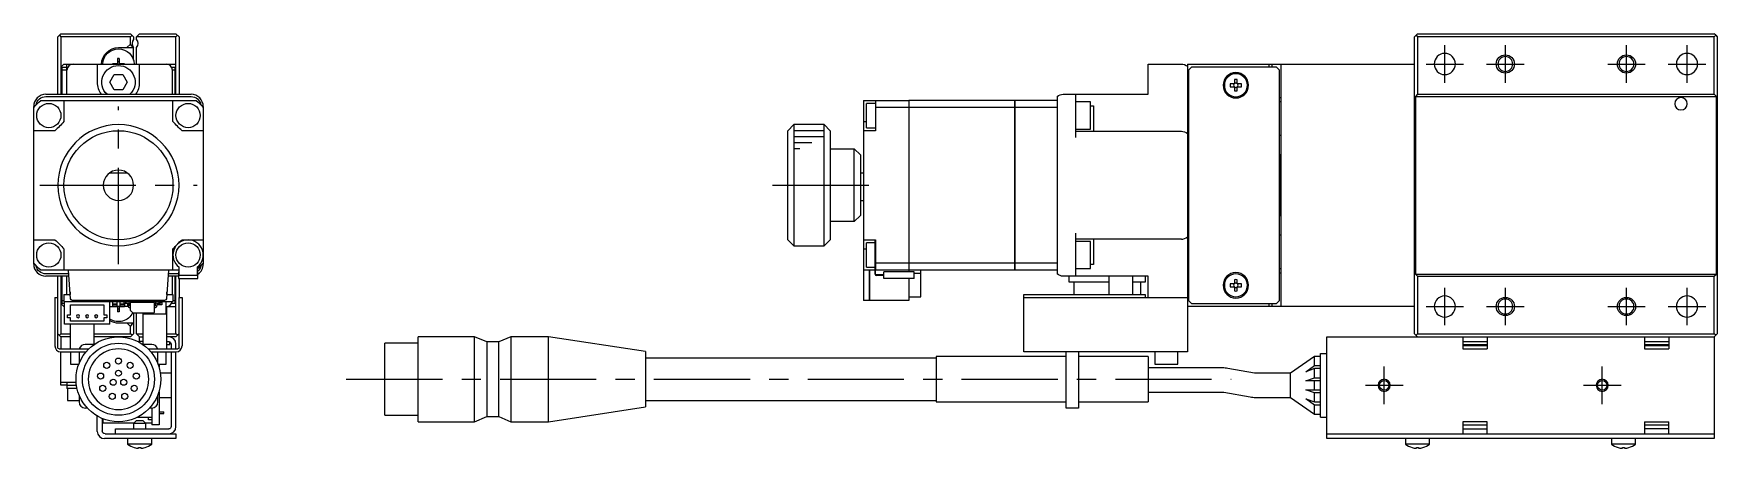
# Model space of a CAD drawing. Extents: x 0 to 586, y -8 to 203.
# Drawn here: x 308 to 586, y 71.4 to 139.8 of the extents above; entities that cross this region are included whole.
import ezdxf

# ---------------------------------------------------------------- set-up
doc = ezdxf.new("R2010")
doc.units = 0
doc.header["$LTSCALE"] = 0.5
doc.linetypes.add('CENTER', pattern=[50.8, 31.75, -6.35, 6.35, -6.35])
for name, color, linetype in [('MSM_CENTER', 1, 'CENTER'), ('MSM_CONTINUOUS', 7, 'CONTINUOUS'), ('MSM_NARROW', 5, 'CONTINUOUS')]:
    doc.layers.add(name, color=color, linetype=linetype)

msp = doc.modelspace()

# ---------------------------------------------------------------- linework, layer by layer
at = {"layer": 'MSM_CENTER'}
for p, q in [((541, 131.7), (541, 137.9)), ((551, 131.7), (551, 137.9)), ((571, 131.7), (571, 137.9)), ((581, 131.7), (581, 137.9)), ((537.9, 134.8), (544.1, 134.8)), ((547.9, 134.8), (554.1, 134.8)), ((567.9, 134.8), (574.1, 134.8)), ((577.9, 134.8), (584.1, 134.8)), ((322, 101.8), (322, 127.8)), ((309, 114.8), (335, 114.8)), ((430, 114.8), (448, 114.8)), ((541, 91.7), (541, 97.9)), ((551, 91.7), (551, 97.9)), ((571, 91.7), (571, 97.9)), ((581, 91.7), (581, 97.9)), ((537.9, 94.8), (544.1, 94.8)), ((547.9, 94.8), (554.1, 94.8)), ((567.9, 94.8), (574.1, 94.8)), ((577.9, 94.8), (584.1, 94.8)), ((531, 78.7), (531, 84.9)), ((567, 78.7), (567, 84.9)), ((359.62, 82.8), (505.75, 82.8)), ((527.9, 81.8), (534.1, 81.8)), ((563.9, 81.8), (570.1, 81.8))]:
    msp.add_line(p, q, dxfattribs=at)
at = {"layer": 'MSM_CONTINUOUS'}
for p, q in [((312, 139.3), (312.25, 139.55)), ((312, 129.8), (312, 139.3)), ((312.5, 139.8), (312.25, 139.55)), ((312.25, 139.55), (312.5, 139.3)), ((312.5, 139.8), (324, 139.8)), ((312.5, 139.3), (312.5, 129.8)), ((324, 139.3), (312.5, 139.3)), ((324.5, 139.3), (324, 139.8)), ((324, 139.3), (324.25, 139.55)), ((324, 138.1), (324, 139.3)), ((324.5, 139.3), (324.5, 138.86)), ((325, 139.3), (325.5, 139.8)), ((325, 138.86), (325, 139.3)), ((331.5, 139.3), (325, 139.3)), ((325.5, 139.8), (331.5, 139.8)), ((331.5, 139.8), (332, 139.3)), ((331.5, 139.3), (331.75, 139.55)), ((331.5, 129.8), (331.5, 139.3)), ((332, 139.3), (332, 129.8)), ((536, 139.3), (536.5, 139.8)), ((536, 90.3), (536, 139.3)), ((536.25, 139.55), (536.5, 139.3)), ((536.5, 139.8), (585.5, 139.8)), ((536.5, 139.3), (536.5, 129.8)), ((585.5, 139.3), (536.5, 139.3)), ((585.75, 139.55), (585.5, 139.8)), ((585.5, 139.3), (585.75, 139.55)), ((585.5, 129.8), (585.5, 139.3)), ((585.75, 139.55), (586, 139.3)), ((586, 139.3), (586, 90.3)), ((322, 137.5), (324.5, 137.5)), ((324, 138.1), (323.4, 137.5)), ((324.42, 137.5), (324, 138.1)), ((324.5, 135.41), (324.5, 137.54)), ((325, 134.8), (325, 137.54)), ((313, 134.8), (312.5, 134.3)), ((312.7, 129.8), (312.7, 134.3)), ((312.7, 134.3), (313.5, 134.3)), ((313.5, 133.8), (312.7, 133.8)), ((313, 134.8), (331.5, 134.8)), ((313.5, 133.8), (313.5, 134.8)), ((313.5, 129.8), (313.5, 133.8)), ((318.5, 134.8), (318.5, 131.8)), ((321, 134.8), (321, 134.84)), ((321.79, 134.84), (321, 134.84)), ((321.53, 134.84), (321.54, 134.8)), ((322.14, 135.7), (321.85, 135.7)), ((321.85, 135.7), (321.85, 134.9)), ((322.14, 135.17), (321.85, 135.17)), ((322.14, 135.7), (322.14, 134.9)), ((323, 134.84), (322.2, 134.84)), ((322.47, 134.84), (322.46, 134.8)), ((323, 134.8), (323, 134.84)), ((325.5, 131.8), (325.5, 134.8)), ((330.5, 134.6), (330.5, 134.8)), ((330.77, 134.3), (331.3, 134.3)), ((331.3, 133.8), (330.9, 133.8)), ((330.9, 129.8), (330.9, 133.8)), ((331.3, 134.3), (331.3, 129.8)), ((492, 129.8), (492, 134.8)), ((492, 134.8), (497.5, 134.8)), ((498.5, 134.8), (498.5, 87.3)), ((498.5, 134.8), (536, 134.8)), ((499.2, 134.3), (498.7, 133.8)), ((498.7, 133.8), (498.7, 95.8)), ((513.2, 134.3), (499.2, 134.3)), ((512, 134.3), (512, 134.8)), ((512.5, 134.3), (512.5, 134.8)), ((513.7, 133.8), (513.2, 134.3)), ((513.7, 95.8), (513.7, 133.8)), ((514, 94.8), (514, 134.8)), ((320.56, 131.8), (321.28, 133.05)), ((321.28, 130.55), (320.56, 131.8)), ((321.28, 133.05), (322.72, 133.05)), ((322.72, 133.05), (323.44, 131.8)), ((323.44, 131.8), (322.72, 130.55)), ((506.26, 131.54), (505.58, 131.54)), ((505.58, 131.06), (506.26, 131.06)), ((506.26, 132.22), (506.26, 131.54)), ((506.26, 131.06), (506.26, 130.38)), ((506.74, 131.54), (506.74, 132.22)), ((507.42, 131.54), (506.74, 131.54)), ((506.74, 130.38), (506.74, 131.06)), ((506.74, 131.06), (507.42, 131.06)), ((309.15, 128.8), (334.85, 128.8)), ((310, 129.8), (334, 129.8)), ((310, 129.42), (334, 129.42)), ((313, 128.8), (313, 125.3)), ((322.72, 130.55), (321.28, 130.55)), ((331, 125.3), (331, 128.8)), ((445, 128.8), (452.5, 128.8)), ((445, 128.8), (445, 95.8)), ((445.5, 124.3), (445.5, 128.3)), ((447, 128.3), (445.5, 128.3)), ((447, 128.8), (447, 123.8)), ((452.5, 128.8), (452.5, 100.5)), ((452.5, 128.79), (452.51, 128.79)), ((470, 128.8), (452.51, 128.8)), ((452.51, 128.8), (452.51, 100.5)), ((470, 100.8), (470, 128.8)), ((470, 128.79), (470.01, 128.79)), ((470.01, 128.8), (470.01, 100.8)), ((477, 128.8), (470.01, 128.8)), ((477, 129.42), (477, 100.18)), ((478, 129.8), (492, 129.8)), ((480, 129.8), (480, 122.7)), ((482.5, 128.55), (480, 128.55)), ((482.5, 124.05), (482.5, 128.55)), ((482.5, 127.88), (483, 127.88)), ((483, 127.88), (483, 123.7)), ((498.7, 129.3), (498.5, 129.3)), ((513.7, 129.3), (514, 129.3)), ((514, 128.55), (513.7, 128.55)), ((536.5, 129.8), (536.15, 129.45)), ((536.15, 129.45), (536.15, 100.15)), ((536.15, 129.45), (585.85, 129.45)), ((536.5, 129.8), (585.5, 129.8)), ((585.85, 129.45), (585.5, 129.8)), ((585.85, 100.15), (585.85, 129.45)), ((308, 101.8), (308, 127.8)), ((336, 127.8), (336, 101.8)), ((445, 125.3), (445.5, 125.3)), ((452.5, 127.65), (447, 127.65)), ((452.5, 127.64), (452.51, 127.64)), ((470, 127.65), (452.51, 127.65)), ((470, 127.64), (470.01, 127.64)), ((477, 127.65), (470.01, 127.65)), ((311.5, 123.8), (308, 123.8)), ((336, 123.8), (332.5, 123.8)), ((433.5, 124.8), (432.5, 123.8)), ((432.5, 105.8), (432.5, 123.8)), ((438.5, 124.8), (433.5, 124.8)), ((433.5, 124.8), (433.5, 104.8)), ((439.5, 123.8), (438.5, 124.8)), ((438.5, 104.8), (438.5, 124.8)), ((439.5, 123.8), (439.5, 105.8)), ((447, 123.8), (445, 123.8)), ((445.5, 124.3), (447, 124.3)), ((480, 124.05), (482.5, 124.05)), ((480, 123.7), (497.5, 123.7)), ((498.7, 124.8), (498.5, 124.8)), ((498.7, 123.8), (498.5, 123.8)), ((513.7, 123.05), (514, 123.05)), ((439.5, 120.8), (443.5, 120.8)), ((443.5, 108.8), (443.5, 120.8)), ((444.5, 119.8), (443.5, 120.8)), ((444.5, 119.8), (444.5, 109.8)), ((498.7, 122.3), (498.5, 122.3)), ((513.8, 119.8), (513.7, 119.8)), ((514, 119.6), (513.8, 119.8)), ((513.8, 109.8), (513.8, 119.8)), ((323.5, 116.8), (320.5, 116.8)), ((445, 116.8), (444.5, 116.8)), ((444.5, 112.3), (445, 112.3)), ((443.5, 108.8), (439.5, 108.8)), ((443.5, 108.8), (444.5, 109.8)), ((513.7, 109.8), (513.8, 109.8)), ((513.8, 109.8), (514, 110)), ((308, 105.8), (311.5, 105.8)), ((332.5, 105.8), (336, 105.8)), ((432.5, 105.8), (433.5, 104.8)), ((438.5, 104.8), (439.5, 105.8)), ((445, 105.8), (447, 105.8)), ((446.9, 105.8), (446.9, 100.2)), ((447, 105.8), (447, 103.3)), ((480, 106.9), (480, 99.8)), ((497.5, 105.9), (480, 105.9)), ((483, 105.9), (483, 101.72)), ((498.5, 107.3), (498.7, 107.3)), ((498.7, 105.8), (498.5, 105.8)), ((514, 106.55), (513.7, 106.55)), ((313, 104.3), (313, 100.8)), ((331, 100.8), (331, 104.3)), ((433.5, 104.8), (438.5, 104.8)), ((445, 104.3), (445.5, 104.3)), ((446.9, 105.3), (445.5, 105.3)), ((445.5, 101.3), (445.5, 105.3)), ((447, 103.3), (447, 101.95)), ((447, 103.3), (447, 100.8)), ((482.5, 105.55), (480, 105.55)), ((482.5, 101.05), (482.5, 105.55)), ((498.5, 104.8), (498.7, 104.8)), ((332, 100.8), (309.15, 100.8)), ((313.79, 100.18), (310, 100.18)), ((314.08, 96.08), (313.75, 100.8)), ((330.25, 100.8), (329.92, 96.08)), ((331.9, 100.18), (330.21, 100.18)), ((331.9, 100.5), (331.9, 99.4)), ((332, 100.5), (331.9, 100.5)), ((332, 99.9), (332, 101.3)), ((335, 101.3), (335, 99.9)), ((335.1, 100.5), (335, 100.5)), ((335.1, 99.4), (335.1, 100.5)), ((446.9, 100.8), (445, 100.8)), ((445.5, 101.3), (447, 101.3)), ((446, 95.8), (446, 100.8)), ((446.01, 100.8), (446.01, 95.8)), ((452.5, 101.95), (447, 101.95)), ((447, 100.94), (447, 101.3)), ((447, 100.2), (447, 100.94)), ((452.5, 100.8), (447, 100.8)), ((453.4, 100.5), (448.4, 100.5)), ((448.4, 99.4), (448.4, 100.5)), ((452.5, 101.96), (452.51, 101.96)), ((452.5, 100.81), (452.51, 100.81)), ((470, 101.95), (452.51, 101.95)), ((470, 100.8), (452.51, 100.8)), ((453.4, 99.4), (453.4, 100.5)), ((453.4, 100.3), (454.5, 100.3)), ((454.5, 96.4), (454.5, 100.8)), ((470, 101.96), (470.01, 101.96)), ((470, 100.81), (470.01, 100.81)), ((477, 101.95), (470.01, 101.95)), ((477, 100.8), (470.01, 100.8)), ((480, 101.05), (482.5, 101.05)), ((483, 101.72), (482.5, 101.72)), ((498.5, 100.3), (498.7, 100.3)), ((513.7, 101.05), (514, 101.05)), ((514, 100.3), (513.7, 100.3)), ((536.15, 100.15), (536.5, 99.8)), ((536.15, 100.15), (585.85, 100.15)), ((585.5, 99.8), (585.85, 100.15)), ((313.82, 99.8), (310, 99.8)), ((312, 96.3), (312, 99.8)), ((312.5, 99.8), (312.5, 90.3)), ((312.7, 95.3), (312.7, 99.8)), ((313.5, 96.8), (313.5, 99.8)), ((331.9, 99.8), (330.18, 99.8)), ((330.9, 96.8), (330.9, 99.8)), ((331.3, 99.8), (331.3, 95.3)), ((331.5, 90.3), (331.5, 99.8)), ((331.9, 99.4), (335.1, 99.4)), ((335, 99.9), (332, 99.9)), ((332, 99.4), (332, 96.3)), ((448.4, 100), (447.2, 100)), ((448.4, 99.9), (447.2, 99.9)), ((453.4, 99.4), (448.4, 99.4)), ((452.5, 99.4), (452.5, 95.8)), ((452.51, 99.4), (452.51, 96.8)), ((492, 99.8), (478, 99.8)), ((479, 98.8), (479, 99.8)), ((485.5, 98.8), (479, 98.8)), ((479.75, 98.8), (479.75, 96.8)), ((485.5, 99.8), (485.5, 96.8)), ((489.5, 96.8), (489.5, 99.8)), ((491.5, 98.8), (489.5, 98.8)), ((490.75, 98.8), (490.75, 96.8)), ((491.5, 99.8), (491.5, 98.8)), ((492, 96.3), (492, 99.8)), ((506.26, 98.54), (505.58, 98.54)), ((505.58, 98.06), (506.26, 98.06)), ((506.26, 99.22), (506.26, 98.54)), ((506.26, 98.06), (506.26, 97.38)), ((506.74, 98.54), (506.74, 99.22)), ((507.42, 98.54), (506.74, 98.54)), ((506.74, 97.38), (506.74, 98.06)), ((506.74, 98.06), (507.42, 98.06)), ((536.5, 99.8), (536.5, 90.3)), ((536.5, 99.8), (585.5, 99.8)), ((585.5, 90.3), (585.5, 99.8)), ((311.5, 96.3), (311.5, 88.3)), ((311.5, 96.3), (312, 96.3)), ((312, 88), (312, 96.3)), ((312.5, 95.3), (313, 94.8)), ((312.7, 95.8), (313, 95.8)), ((313.07, 95.3), (312.7, 95.3)), ((313, 96.8), (313, 95.6)), ((313, 96.8), (314.03, 96.8)), ((313, 95.6), (331, 95.6)), ((313, 94.8), (313.07, 94.8)), ((313.07, 91.9), (313.07, 95.6)), ((314, 97.22), (314, 96.8)), ((314.07, 95.1), (319.57, 95.1)), ((314.07, 93.45), (314.07, 95.1)), ((329.62, 95.8), (314.38, 95.8)), ((319.57, 95.1), (319.57, 93.45)), ((320.57, 91.9), (320.57, 95.6)), ((320.57, 94.8), (321, 94.8)), ((321, 95.6), (321, 94.8)), ((321.75, 95.17), (321, 95.17)), ((321.75, 95.05), (321, 95.05)), ((323.59, 94.8), (321, 94.8)), ((321, 94.75), (321, 94.8)), ((321.79, 94.75), (321, 94.75)), ((321.54, 94.8), (321.53, 94.75)), ((321.75, 95.6), (321.75, 94.8)), ((321.85, 94.69), (321.85, 93.9)), ((322.14, 94.69), (322.14, 93.9)), ((323, 94.75), (322.2, 94.75)), ((322.25, 95.6), (322.25, 94.8)), ((323, 95.17), (322.25, 95.17)), ((323, 95.05), (322.25, 95.05)), ((322.46, 94.8), (322.47, 94.75)), ((322.95, 95.37), (322.95, 95.6)), ((322.95, 95.37), (323.46, 95.37)), ((323, 95.37), (323, 94.8)), ((323, 94.75), (323, 94.8)), ((323.2, 95.37), (323.2, 95.6)), ((323.27, 95.37), (323.27, 95.6)), ((323.5, 95.6), (323.5, 95.6)), ((323.5, 95.36), (323.5, 94.8)), ((323.56, 95.17), (323.5, 95.17)), ((323.56, 95.05), (323.5, 95.05)), ((323.56, 95.27), (323.56, 94.94)), ((323.79, 94.94), (323.79, 95.27)), ((324, 95.17), (323.79, 95.17)), ((324, 95.05), (323.79, 95.05)), ((323.89, 94.84), (324, 94.84)), ((323.89, 94.61), (324, 94.61)), ((324, 94.14), (324, 95.4)), ((324.1, 95.5), (327.8, 95.5)), ((324.69, 95.6), (324.69, 95.5)), ((325.5, 95.6), (325.5, 95.5)), ((326.1, 95.6), (326.1, 95.5)), ((326.22, 95.6), (326.22, 95.5)), ((327.9, 95.4), (327.9, 93.82)), ((328.11, 95.05), (327.9, 95.05)), ((327.9, 94.84), (328.01, 94.84)), ((327.9, 94.61), (328.01, 94.61)), ((328.11, 94.94), (328.11, 95.27)), ((328.22, 95.6), (328.22, 95.52)), ((328.34, 95.27), (328.34, 94.94)), ((329.17, 95.05), (328.34, 95.05)), ((328.44, 95.37), (328.95, 95.37)), ((328.64, 95.6), (328.64, 95.37)), ((328.7, 95.6), (328.7, 95.37)), ((328.95, 95.6), (328.95, 95.37)), ((329.17, 95.6), (329.17, 95.05)), ((329.9, 93.6), (329.9, 95.6)), ((329.97, 96.8), (331, 96.8)), ((330, 96.8), (330, 97.22)), ((330, 94.8), (331.5, 94.8)), ((330, 87.8), (330, 94.8)), ((330.5, 94.8), (330.5, 95)), ((331.3, 95.3), (330.77, 95.3)), ((331, 96.8), (331, 95.6)), ((331, 95.8), (331.3, 95.8)), ((332, 88), (332, 96.3)), ((332, 96.3), (332.5, 96.3)), ((332.5, 96.3), (332.5, 88.3)), ((446, 95.8), (445, 95.8)), ((446, 95.81), (446.01, 95.81)), ((452.5, 95.8), (446.01, 95.8)), ((452.51, 96.8), (452.5, 96.8)), ((452.5, 96.4), (454.5, 96.4)), ((471.5, 87.3), (471.5, 96.8)), ((471.5, 96.8), (491.5, 96.8)), ((471.5, 96.3), (498.5, 96.3)), ((491.5, 96.8), (491.5, 96.3)), ((536, 94.8), (498.5, 94.8)), ((498.7, 95.8), (499.2, 95.3)), ((499.2, 95.3), (513.2, 95.3)), ((512, 94.8), (512, 95.3)), ((512.5, 94.8), (512.5, 95.3)), ((513.2, 95.3), (513.7, 95.8)), ((320.57, 91.9), (313.07, 91.9)), ((313.57, 93.45), (314.07, 93.45)), ((313.57, 92.95), (313.57, 93.45)), ((314.07, 92.95), (313.57, 92.95)), ((314, 91.9), (314, 87.8)), ((314.07, 92.4), (314.07, 92.95)), ((319.57, 92.4), (314.07, 92.4)), ((318, 88.55), (318, 91.9)), ((319.57, 93.45), (320.07, 93.45)), ((319.57, 92.95), (319.57, 92.4)), ((320.07, 92.95), (319.57, 92.95)), ((320.07, 93.45), (320.07, 92.95)), ((321.85, 94.43), (322.14, 94.43)), ((322.14, 93.9), (321.85, 93.9)), ((322, 92.1), (324.5, 92.1)), ((323.4, 92.1), (324, 91.5)), ((324, 91.5), (324.42, 92.1)), ((324.35, 93.75), (324.03, 94.07)), ((327.8, 93.72), (324.42, 93.72)), ((324.5, 93.72), (324.5, 90.3)), ((325, 90.3), (325, 93.72)), ((326, 93.72), (326, 88.55)), ((326.1, 93.72), (326.1, 93.6)), ((326.1, 93.6), (329.9, 93.6)), ((312, 90.3), (312.5, 89.8)), ((312.5, 90.3), (312.25, 90.05)), ((312.5, 90.3), (314, 90.3)), ((312.5, 89.8), (312.5, 87.8)), ((314, 89.8), (312.5, 89.8)), ((318, 90.3), (324, 90.3)), ((324, 89.8), (318, 89.8)), ((324, 90.3), (324, 91.5)), ((324.25, 90.05), (324, 90.3)), ((324, 89.8), (324.25, 90.05)), ((324.5, 90.3), (324.25, 90.05)), ((325, 90.3), (326, 90.3)), ((325.5, 89.8), (325, 90.3)), ((325.5, 89), (325.5, 89.8)), ((325.5, 89.8), (326, 89.8)), ((326, 89), (325.5, 89)), ((330, 90.3), (331.5, 90.3)), ((331.5, 89.8), (330, 89.8)), ((330, 89), (330.3, 89)), ((331.75, 90.05), (331.5, 90.3)), ((331.75, 90.05), (331.5, 89.8)), ((332, 90.3), (331.75, 90.05)), ((371.5, 75.8), (371.5, 89.8)), ((380.8, 89.8), (371.5, 89.8)), ((380.8, 75.8), (380.8, 89.8)), ((382.8, 88.95), (380.8, 89.8)), ((386.8, 89.8), (384.8, 88.95)), ((386.8, 89.8), (386.8, 75.8)), ((393, 89.8), (386.8, 89.8)), ((393, 75.8), (393, 89.8)), ((409, 87.37), (393, 89.8)), ((521.5, 73), (521.5, 89.8)), ((521.5, 89.8), (585.5, 89.8)), ((536, 90.3), (536.5, 89.8)), ((536.5, 90.3), (536.25, 90.05)), ((536.5, 90.3), (585.5, 90.3)), ((544, 89.8), (544, 87.8)), ((544, 89), (548, 89)), ((548, 89.8), (548, 87.8)), ((574, 89.8), (574, 87.8)), ((574, 89), (578, 89)), ((578, 89.8), (578, 87.8)), ((585.75, 90.05), (585.5, 90.3)), ((585.5, 89.8), (585.75, 90.05)), ((585.5, 89.8), (585.5, 73)), ((586, 90.3), (585.75, 90.05)), ((312.2, 87.8), (317.1, 87.8)), ((312.5, 81.8), (312.5, 87.3)), ((312.5, 87.3), (316.64, 87.3)), ((314.1, 87.3), (314.1, 85.3)), ((315.5, 87.3), (315.5, 85.4)), ((318.01, 88.55), (316.5, 88.55)), ((316.5, 87.13), (316.5, 87.3)), ((327.5, 88.55), (325.99, 88.55)), ((326.9, 87.8), (331.8, 87.8)), ((327.36, 87.3), (331.5, 87.3)), ((327.5, 87.3), (327.5, 87.13)), ((328.5, 85.4), (328.5, 87.3)), ((329.9, 85.3), (329.9, 87.3)), ((330.5, 88.5), (330, 88.5)), ((330.5, 88.5), (330.5, 88.95)), ((330.7, 88.6), (330.7, 87.8)), ((330.7, 87.3), (330.7, 75)), ((331.5, 87.8), (331.5, 88.6)), ((331.5, 75), (331.5, 87.3)), ((366, 76.85), (366, 88.75)), ((371.5, 88.75), (366, 88.75)), ((382.8, 88.95), (382.8, 76.65)), ((384.8, 88.95), (382.8, 88.95)), ((384.8, 76.65), (384.8, 88.95)), ((409, 87.37), (409, 78.23)), ((457, 86.3), (409, 86.3)), ((457, 86.55), (457, 79.05)), ((478.5, 86.55), (457, 86.55)), ((498.5, 87.3), (471.5, 87.3)), ((478.5, 78.05), (478.5, 87.3)), ((480.5, 87.3), (480.5, 78.05)), ((492, 86.55), (480.5, 86.55)), ((492, 86.55), (492, 79.05)), ((493.1, 87.3), (493.1, 85.3)), ((496.9, 85.3), (496.9, 87.3)), ((519.5, 86.55), (515.5, 83.8)), ((519.5, 85.05), (519.5, 86.55)), ((520.5, 86.55), (519.5, 86.55)), ((520.5, 87.05), (521.5, 87.05)), ((520.5, 76.55), (520.5, 87.05)), ((548, 88.5), (544, 88.5)), ((548, 88.3), (544, 88.3)), ((544, 87.8), (548, 87.8)), ((578, 88.5), (574, 88.5)), ((578, 88.3), (574, 88.3)), ((574, 87.8), (578, 87.8)), ((314.1, 85.3), (315.46, 85.3)), ((328.54, 85.3), (329.9, 85.3)), ((328.7, 85.3), (328.7, 84.83)), ((330.7, 83.8), (328.93, 83.8)), ((504.31, 84.67), (492, 84.67)), ((493.1, 85.3), (496.9, 85.3)), ((509.59, 83.82), (505.18, 84.59)), ((515.5, 83.8), (509.76, 83.8)), ((515.5, 79.8), (515.5, 83.8)), ((518.05, 84.05), (519.5, 85.05)), ((519.5, 84.55), (518.05, 84.05)), ((519.5, 85.05), (520.5, 85.05)), ((519.5, 83.05), (519.5, 84.55)), ((520.5, 84.55), (519.5, 84.55)), ((312.5, 82.3), (315.02, 82.3)), ((313.5, 81.8), (312.5, 81.8)), ((313.5, 82.3), (313.5, 81.3)), ((313.5, 81.8), (315.07, 81.8)), ((315.16, 81.3), (313.5, 81.3)), ((313.6, 81.3), (313.6, 79.3)), ((328.7, 80.77), (328.7, 75.3)), ((492, 80.67), (504.31, 80.67)), ((504.49, 80.65), (508.89, 79.88)), ((518.05, 82.55), (519.5, 83.05)), ((520.5, 82.55), (518.05, 82.55)), ((518.05, 81.05), (520.5, 81.05)), ((519.5, 80.55), (518.05, 81.05)), ((519.5, 83.05), (520.5, 83.05)), ((519.5, 81.05), (519.5, 82.55)), ((313.6, 79.3), (315.5, 79.3)), ((315.5, 80.2), (315.5, 79.05)), ((316.86, 78.05), (316.5, 78.05)), ((327.5, 78.05), (327.14, 78.05)), ((327.5, 78.05), (327.5, 75.3)), ((328.5, 79.05), (328.5, 80.2)), ((328.7, 79.8), (330.7, 79.8)), ((393, 75.8), (409, 78.23)), ((409, 79.3), (457, 79.3)), ((457, 79.05), (478.5, 79.05)), ((480.5, 78.05), (478.5, 78.05)), ((480.5, 79.05), (492, 79.05)), ((509.76, 79.8), (515.5, 79.8)), ((515.5, 79.8), (519.5, 77.05)), ((518.05, 79.55), (519.5, 79.05)), ((519.5, 78.55), (518.05, 79.55)), ((519.5, 79.05), (519.5, 80.55)), ((520.5, 80.55), (519.5, 80.55)), ((519.5, 79.05), (520.5, 79.05)), ((519.5, 77.05), (519.5, 78.55)), ((520.5, 78.55), (519.5, 78.55)), ((318.5, 74.2), (318.5, 76.74)), ((319.3, 76.34), (319.3, 74.3)), ((319.5, 75.55), (319.5, 76.26)), ((324.55, 75.55), (319.5, 75.55)), ((324.7, 75.7), (324.5, 75.5)), ((324.5, 75.5), (324.5, 74.6)), ((326.5, 75.5), (324.5, 75.5)), ((325, 76), (324.7, 75.7)), ((325, 76), (326, 76)), ((325.15, 76.55), (327.5, 76.55)), ((326.3, 75.7), (326, 76)), ((326.5, 75.5), (326.3, 75.7)), ((327.5, 75.55), (326.45, 75.55)), ((326.5, 74.6), (326.5, 75.5)), ((326.95, 76.09), (326.95, 76.55)), ((327.5, 76.09), (326.95, 76.09)), ((328.7, 75.3), (327.5, 75.3)), ((328.7, 77.42), (329.5, 77.42)), ((328.7, 77.17), (329.5, 77.17)), ((329.5, 77.17), (329.5, 77.42)), ((366, 76.85), (371.5, 76.85)), ((371.5, 75.8), (380.8, 75.8)), ((380.8, 75.8), (382.8, 76.65)), ((382.8, 76.65), (384.8, 76.65)), ((384.8, 76.65), (386.8, 75.8)), ((386.8, 75.8), (393, 75.8)), ((519.5, 77.05), (520.5, 77.05)), ((520.5, 76.55), (521.5, 76.55)), ((544, 75.8), (544, 73.8)), ((548, 75.8), (544, 75.8)), ((544, 75.3), (548, 75.3)), ((548, 73.8), (548, 75.8)), ((574, 75.8), (578, 75.8)), ((574, 75.8), (574, 73.8)), ((574, 75.3), (578, 75.3)), ((578, 73.8), (578, 75.8)), ((331.5, 73), (319.7, 73)), ((319.8, 73.8), (331.5, 73.8)), ((321.5, 73.8), (321.5, 74.6)), ((321.5, 74.6), (330.3, 74.6)), ((323.5, 73), (323.5, 72.1)), ((327.5, 72.1), (327.5, 73)), ((331.5, 73.8), (331.5, 73)), ((521.5, 73.8), (585.5, 73.8)), ((585.5, 73), (521.5, 73)), ((534.5, 73), (534.5, 72.1)), ((538.5, 72.1), (538.5, 73)), ((544, 74.6), (548, 74.6)), ((568.5, 73), (568.5, 72.1)), ((572.5, 72.1), (572.5, 73)), ((578, 74.6), (574, 74.6)), ((327.5, 72.1), (323.5, 72.1)), ((324.61, 71.53), (324.61, 71.53)), ((325.32, 71.53), (325.68, 71.53)), ((325.32, 71.41), (325.32, 71.53)), ((325.68, 71.53), (325.68, 71.41)), ((326.39, 71.53), (326.39, 71.53)), ((538.5, 72.1), (534.5, 72.1)), ((535.61, 71.53), (535.61, 71.53)), ((536.32, 71.53), (536.68, 71.53)), ((536.32, 71.41), (536.32, 71.53)), ((536.68, 71.53), (536.68, 71.41)), ((537.39, 71.53), (537.39, 71.53)), ((572.5, 72.1), (568.5, 72.1)), ((569.61, 71.53), (569.61, 71.53)), ((570.32, 71.53), (570.68, 71.53)), ((570.32, 71.41), (570.32, 71.53)), ((570.68, 71.53), (570.68, 71.41)), ((571.39, 71.53), (571.39, 71.53))]:
    msp.add_line(p, q, dxfattribs=at)
at = {"layer": 'MSM_CONTINUOUS', "extrusion": (0, 0, -1)}
for centre, radius in [((-541, 134.8), 1.75), ((-581, 134.8), 1.75), ((-551, 134.8), 1.23), ((-571, 134.8), 1.23), ((-506.5, 131.3), 2.1), ((-506.5, 131.3), 1.9), ((-580, 128.25), 1.02), ((-322, 114.8), 10), ((-322, 114.8), 2.5), ((-506.5, 98.3), 2.1), ((-506.5, 98.3), 1.9), ((-541, 94.8), 1.75), ((-551, 94.8), 1.23), ((-571, 94.8), 1.23), ((-581, 94.8), 1.75), ((-315.32, 93.2), 0.25), ((-316.82, 93.2), 0.25), ((-318.32, 93.2), 0.25), ((-322, 82.8), 5)]:
    msp.add_circle(centre, radius, dxfattribs=at)
at = {"layer": 'MSM_CONTINUOUS'}
for centre, radius in [((310.5, 126.3), 2), ((333.5, 126.3), 2), ((322, 114.8), 9), ((310.5, 103.3), 2), ((333.5, 103.3), 2), ((322, 82.8), 7), ((322, 82.8), 5.95), ((322, 85.8), 0.5), ((319.05, 83.32), 0.5), ((320.07, 85.1), 0.5), ((322, 83.8), 0.5), ((323.93, 85.1), 0.5), ((324.95, 83.32), 0.5), ((319.4, 81.3), 0.5), ((321.13, 82.3), 0.5), ((322.87, 82.3), 0.5), ((324.6, 81.3), 0.5), ((531, 81.8), 0.783), ((567, 81.8), 0.783), ((320.97, 79.98), 0.5), ((323.03, 79.98), 0.5)]:
    msp.add_circle(centre, radius, dxfattribs=at)
at = {"layer": 'MSM_CONTINUOUS', "extrusion": (0, 0, -1)}
for centre, radius, start, end in [((-322, 134.7), 2.8, 2.0467, 90), ((-322, 134.7), 2.6, 2.2042, 177.7958), ((-322, 131.8), 2.75, 313.3418, 226.6582), ((-321.79, 134.9), 0.06, 180, 270), ((-322.2, 134.9), 0.06, 270, 0), ((-497.5, 133.3), 1.5, 90, 131.8103), ((-322, 114.8), 19, 42.5369, 47.4631), ((-310, 127.8), 1.62, 9.7265, 90), ((-334, 127.8), 1.62, 90, 170.2735), ((-322, 114.8), 19, 132.5369, 137.4631), ((-478, 128.3), 1.5, 48.1897, 90), ((-298.84, 137.96), 19, 221.7998, 228.2002), ((-345.16, 137.96), 19, 311.7998, 318.2002), ((-497.5, 122.2), 1.5, 90, 131.8103), ((-298.84, 91.64), 19, 131.7998, 138.2002), ((-345.16, 91.64), 19, 41.7998, 48.2002), ((-322, 114.8), 19, 312.5369, 317.4631), ((-310, 101.8), 1.62, 270, 350.2735), ((-322, 114.8), 19, 222.5369, 226.8264), ((-334, 101.8), 1.62, 189.7265, 231.8273), ((-447.2, 100.2), 0.2, 270, 0), ((-478, 101.3), 1.5, 270, 311.8103), ((-314.38, 96.1), 0.3, 270, 356), ((-321.79, 94.69), 0.06, 90, 180), ((-322.2, 94.69), 0.06, 0, 90), ((-323.46, 95.27), 0.1, 90, 180), ((-323.89, 94.94), 0.1, 270, 0), ((-328.01, 94.94), 0.1, 180, 270), ((-328.44, 95.27), 0.1, 0, 90), ((-329.62, 96.1), 0.3, 184, 270), ((-322, 94.9), 2.6, 205.911, 303.2352), ((-330.3, 88.6), 0.4, 90, 180), ((-312.2, 88), 0.2, 270, 0), ((-331.8, 88), 0.2, 180, 270), ((-509.76, 84.8), 1, 270, 280), ((-504.31, 79.67), 1, 90, 100), ((-319.8, 74.3), 0.5, 270, 0), ((-330.3, 75), 0.4, 180, 270)]:
    msp.add_arc(centre, radius, start, end, dxfattribs=at)
at = {"layer": 'MSM_CONTINUOUS'}
for centre, radius, start, end in [((325.25, 138.2), 1, 138.5904, 221.4096), ((324.25, 138.2), 1, 318.5904, 41.4096), ((314.5, 133.8), 1, 90, 180), ((329.9, 133.8), 1, 0, 90), ((322, 131.8), 3.5, 180, 214.8499), ((322, 131.8), 3.5, 325.1501, 0), ((506.5, 131.3), 0.95, 165.3667, 194.6333), ((506.5, 131.3), 0.365, 138.8496, 221.1504), ((506.5, 131.3), 0.95, 75.3667, 104.6333), ((506.5, 131.3), 0.365, 48.8496, 131.1504), ((506.5, 131.3), 0.365, 228.8496, 311.1504), ((506.5, 131.3), 0.365, 318.8496, 41.1504), ((506.5, 131.3), 0.95, 345.3667, 14.6333), ((310, 127.8), 2, 90, 180), ((334, 127.8), 2, 0, 90), ((506.5, 131.3), 0.95, 255.3667, 284.6333), ((333.5, 103.3), 2.5, 306.8699, 233.1301), ((497.5, 107.4), 1.5, 270, 311.8103), ((310, 101.8), 2, 180, 270), ((334, 101.8), 2, 303.367, 0), ((447.2, 100.2), 0.3, 180, 270), ((506.5, 98.3), 0.95, 165.3667, 194.6333), ((506.5, 98.3), 0.365, 138.8496, 221.1504), ((506.5, 98.3), 0.95, 75.3667, 104.6333), ((506.5, 98.3), 0.365, 48.8496, 131.1504), ((506.5, 98.3), 0.365, 228.8496, 311.1504), ((506.5, 98.3), 0.95, 255.3667, 284.6333), ((506.5, 98.3), 0.365, 318.8496, 41.1504), ((506.5, 98.3), 0.95, 345.3667, 14.6333), ((323.46, 95.27), 0.33, 0, 90), ((323.89, 94.94), 0.33, 180, 270), ((324.1, 95.4), 0.1, 90, 180), ((327.8, 95.4), 0.1, 0, 90), ((328.01, 94.94), 0.33, 270, 0), ((328.44, 95.27), 0.33, 90, 180), ((329.9, 95.8), 1, 270, 348.463), ((322, 94.9), 2.8, 239.4075, 270), ((324.1, 94.14), 0.1, 180, 225), ((324.42, 93.82), 0.1, 225, 270), ((327.8, 93.82), 0.1, 270, 0), ((330.3, 88.6), 1.2, 0, 90), ((312.5, 88.3), 1, 180, 270), ((316.5, 87.55), 1, 90, 165.5225), ((327.5, 87.55), 1, 14.4775, 90), ((331.5, 88.3), 1, 270, 0), ((504.31, 79.67), 5, 80, 90), ((316.5, 79.05), 1, 180, 270), ((327.5, 79.05), 1, 270, 0), ((509.76, 84.8), 5, 260, 270), ((319.7, 74.2), 1.2, 180, 270), ((330.3, 75), 1.2, 270, 0), ((325.5, 74.6), 3.2, 231.3178, 253.8775), ((325.5, 74.6), 3.19, 253.8933, 266.7703), ((325.5, 74.6), 3.19, 273.2297, 286.1067), ((325.5, 74.6), 3.2, 286.1225, 308.6822), ((536.5, 74.6), 3.2, 231.3178, 253.8775), ((536.5, 74.6), 3.19, 253.8933, 266.7703), ((536.5, 74.6), 3.19, 273.2297, 286.1067), ((536.5, 74.6), 3.2, 286.1225, 308.6822), ((570.5, 74.6), 3.2, 231.3178, 253.8775), ((570.5, 74.6), 3.19, 253.8933, 266.7703), ((570.5, 74.6), 3.19, 273.2297, 286.1067), ((570.5, 74.6), 3.2, 286.1225, 308.6822)]:
    msp.add_arc(centre, radius, start, end, dxfattribs=at)
at = {"layer": 'MSM_NARROW'}
for p, q in [((438.5, 123.8), (433.5, 123.8)), ((438.5, 122.8), (433.5, 122.8)), ((436.5, 121.8), (433.5, 121.8)), ((434.5, 120.8), (433.5, 120.8))]:
    msp.add_line(p, q, dxfattribs=at)
for centre in [(551, 134.8), (571, 134.8), (551, 94.8), (571, 94.8)]:
    msp.add_circle(centre, 1.5, dxfattribs=at)
at = {"layer": 'MSM_NARROW', "extrusion": (0, 0, -1)}
for centre in [(-531, 81.8), (-567, 81.8)]:
    msp.add_circle(centre, 1, dxfattribs=at)

doc.saveas('drawing.dxf')
